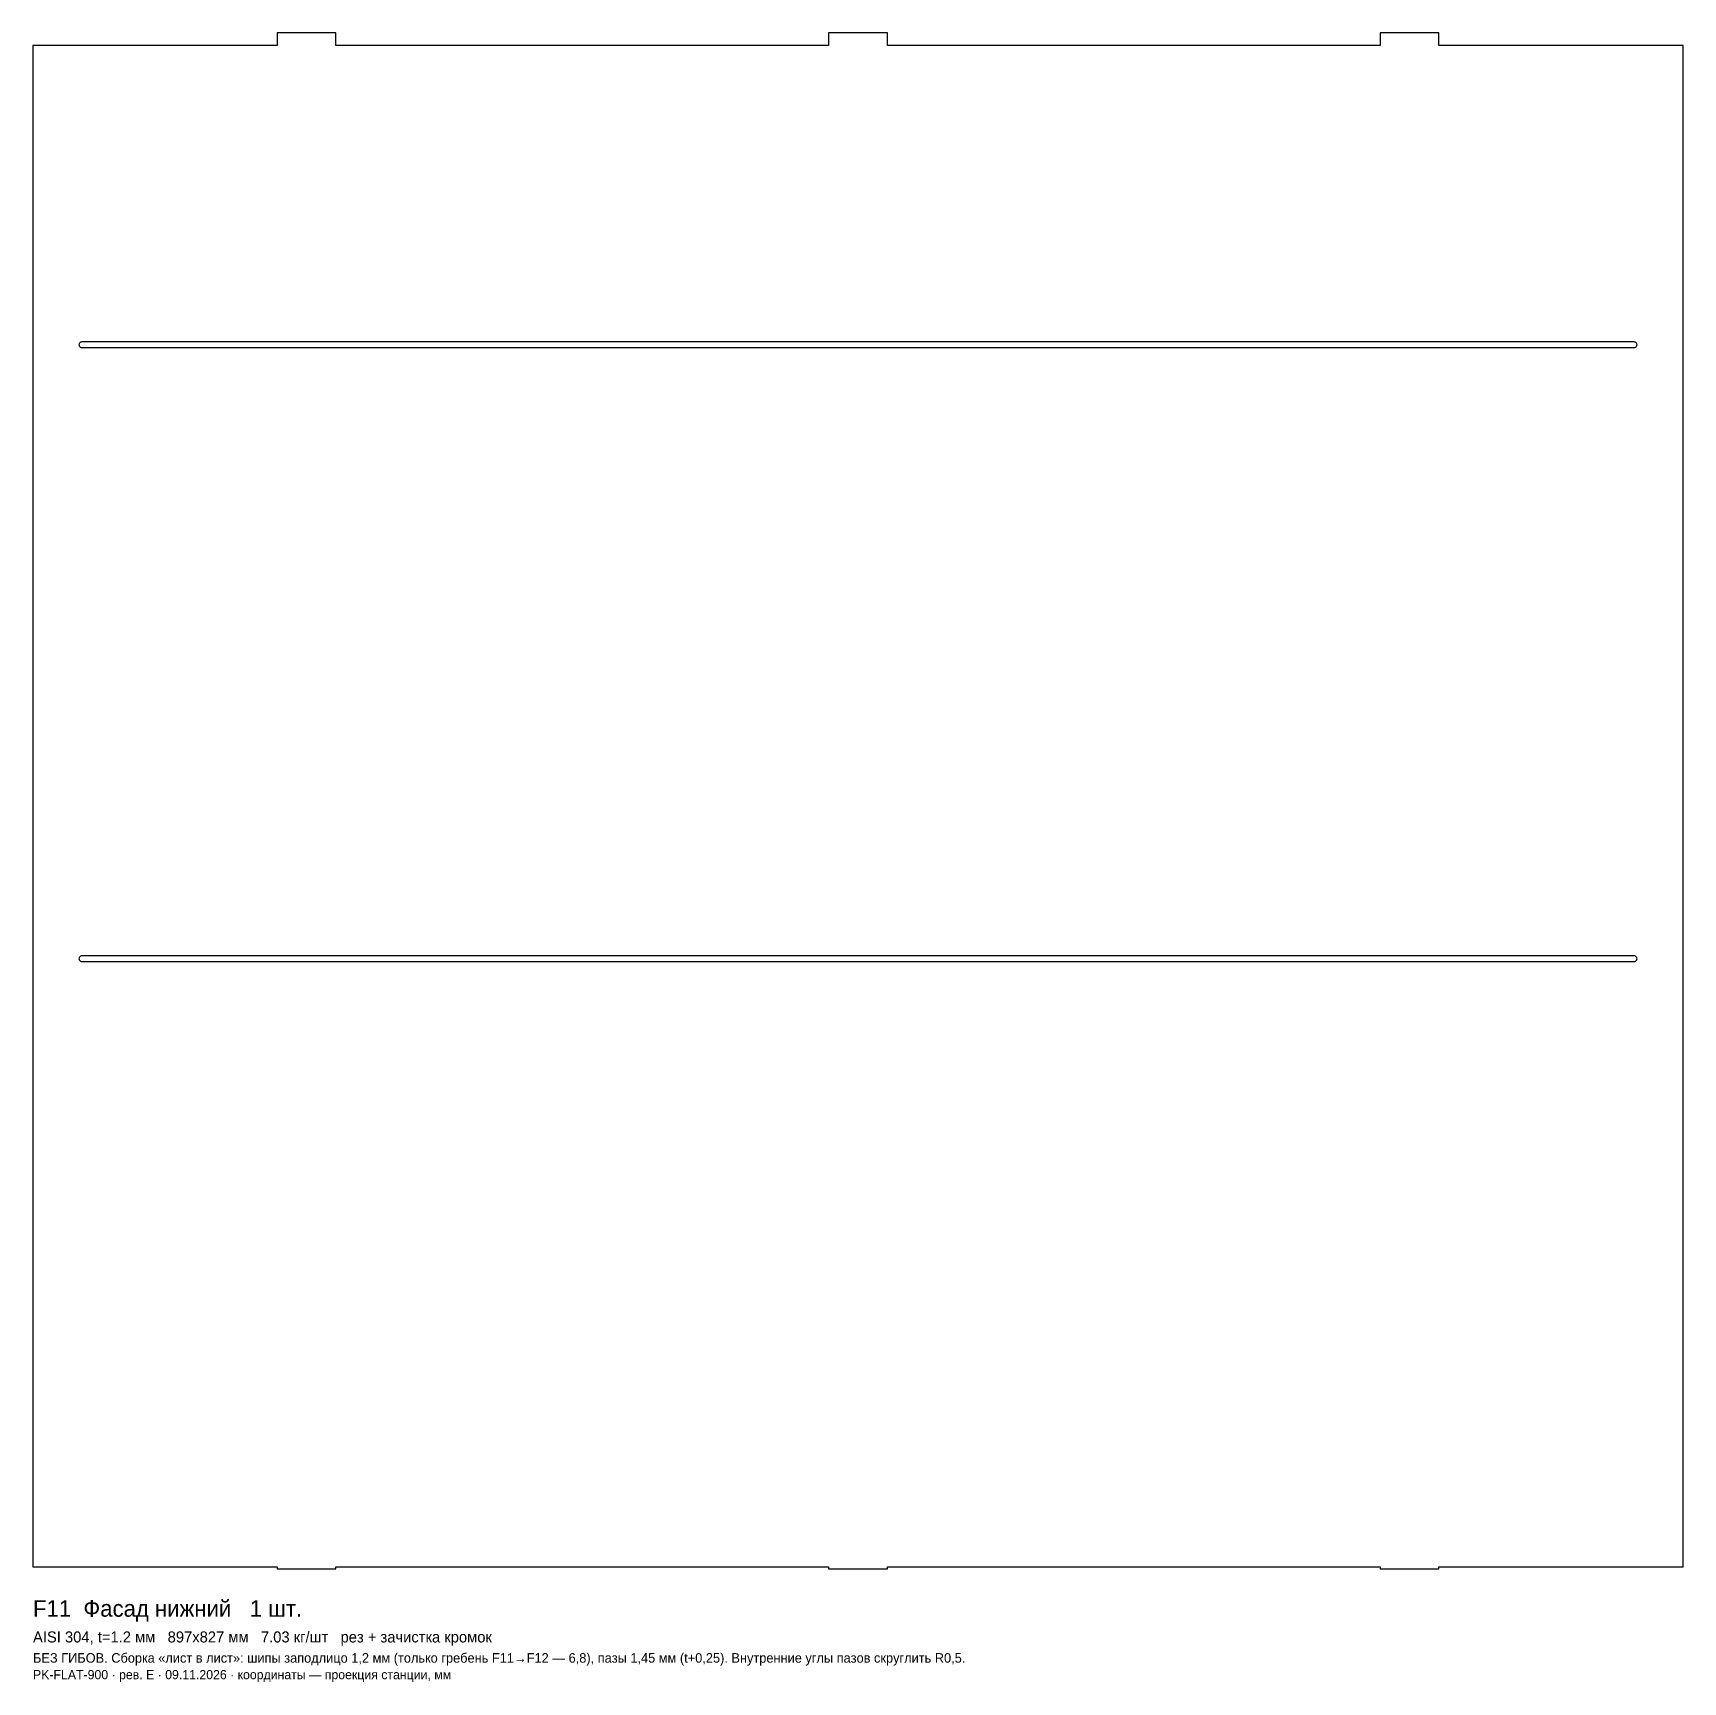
# Model space of a CAD drawing. Header units: millimetres. Extents: x 0 to 898, y -63 to 834.
import ezdxf

# ---------------------------------------------------------------- set-up
doc = ezdxf.new("R2010")
doc.units = ezdxf.units.MM
doc.layers.add('CUT', color=7, linetype='Continuous')
doc.layers.add('INFO', color=3, linetype='Continuous')

msp = doc.modelspace()

# ---------------------------------------------------------------- linework, layer by layer
at = {"layer": 'CUT'}
for points in [[(132.8, 0), (132.8, -1.2), (164.8, -1.2), (164.8, 0), (432.8, 0), (432.8, -1.2), (464.8, -1.2), (464.8, 0), (732.8, 0), (732.8, -1.2), (764.8, -1.2), (764.8, 0), (897.6, 0), (897.6, 827.6), (764.8, 827.6), (764.8, 834.4), (732.8, 834.4), (732.8, 827.6), (464.8, 827.6), (464.8, 834.4), (432.8, 834.4), (432.8, 827.6), (164.8, 827.6), (164.8, 834.4), (132.8, 834.4), (132.8, 827.6), (0, 827.6), (0, 0)], [(871.1, 663.3), (871.39, 663.33), (871.67, 663.41), (871.93, 663.55), (872.16, 663.74), (872.35, 663.97), (872.49, 664.23), (872.57, 664.51), (872.6, 664.8), (872.6, 664.8), (872.57, 665.09), (872.49, 665.37), (872.35, 665.63), (872.16, 665.86), (871.93, 666.05), (871.67, 666.19), (871.39, 666.27), (871.1, 666.3), (26.5, 666.3), (26.21, 666.27), (25.93, 666.19), (25.67, 666.05), (25.44, 665.86), (25.25, 665.63), (25.11, 665.37), (25.03, 665.09), (25, 664.8), (25, 664.8), (25.03, 664.51), (25.11, 664.23), (25.25, 663.97), (25.44, 663.74), (25.67, 663.55), (25.93, 663.41), (26.21, 663.33), (26.5, 663.3)], [(871.1, 329.3), (871.39, 329.33), (871.67, 329.41), (871.93, 329.55), (872.16, 329.74), (872.35, 329.97), (872.49, 330.23), (872.57, 330.51), (872.6, 330.8), (872.6, 330.8), (872.57, 331.09), (872.49, 331.37), (872.35, 331.63), (872.16, 331.86), (871.93, 332.05), (871.67, 332.19), (871.39, 332.27), (871.1, 332.3), (26.5, 332.3), (26.21, 332.27), (25.93, 332.19), (25.67, 332.05), (25.44, 331.86), (25.25, 331.63), (25.11, 331.37), (25.03, 331.09), (25, 330.8), (25, 330.8), (25.03, 330.51), (25.11, 330.23), (25.25, 329.97), (25.44, 329.74), (25.67, 329.55), (25.93, 329.41), (26.21, 329.33), (26.5, 329.3)]]:
    msp.add_lwpolyline(points, close=True, dxfattribs=at)

# ---------------------------------------------------------------- texts
at = {"layer": 'INFO'}
for s, height, p in [('F11  Фасад нижний   1 шт.', 9, (0, -27.2)), ('AISI 304, t=1.2 мм   897x827 мм   7.03 кг/шт   рез + зачистка кромок', 6, (0, -41.2)), ('БЕЗ ГИБОВ. Сборка «лист в лист»: шипы заподлицо 1,2 мм (только гребень F11→F12 — 6,8), пазы 1,45 мм (t+0,25). Внутренние углы пазов скруглить R0,5.', 5.2, (0, -52.2)), ('PK-FLAT-900 · рев. E · 09.11.2026 · координаты — проекция станции, мм', 5, (0, -61.2))]:
    msp.add_text(s, height=height, dxfattribs=at).set_placement(p)

doc.saveas('drawing.dxf')
